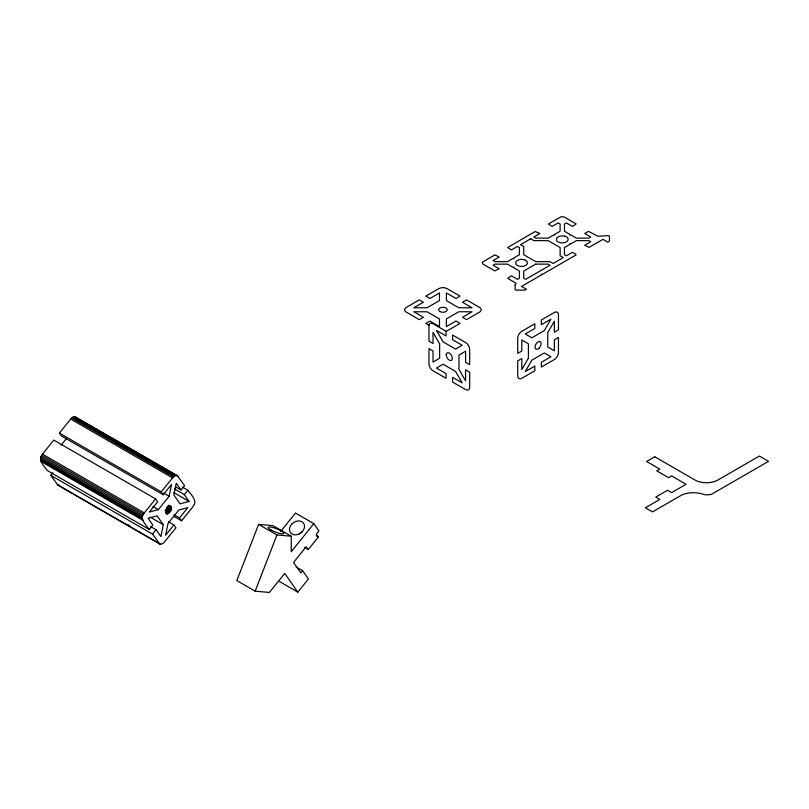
<?xml version="1.0" encoding="UTF-8"?>
<svg xmlns="http://www.w3.org/2000/svg" width="809" height="809" viewBox="0 0 809 809"><rect width="100%" height="100%" fill="white"/><g stroke="black" fill="none" stroke-linecap="round" stroke-linejoin="round"><path stroke-width="1.21" d="M296.145 566.978L302.617 570.709L308.421 578.961L297.833 592.127L284.707 573.439L269.437 592.441L255.148 591.167L236.825 580.579L258.637 524.374L272.916 525.648L291.25 536.225L291.25 551.728L313.821 523.645L295.497 513.068L280.703 531.462M150.626 526.558L156.097 529.713L160.88 536.519L163.307 524.687L157.098 515.849L148.057 518.276L152.84 525.081L149.311 529.47L47.509 470.686C44.192 466.136 37.133 459.876 42.483 454.142L53.768 440.096L155.571 498.87L157.613 501.772L149.321 512.077L158.362 509.66L169.121 496.281L171.538 484.439L163.256 494.754L61.454 435.98L59.411 433.078L70.696 419.042L72.739 417.232L74.772 416.686L177.414 475.722L184.583 485.592L181.054 489.981L175.583 486.826M149.311 529.47C145.994 524.91 138.946 518.65 144.285 512.916L155.571 498.87M171.528 509.053C167.362 496.281 161.213 525.334 171.528 509.053L167.15 506.525M255.148 591.167L276.961 534.951L291.25 536.225M61.171 445.152L66.55 438.458M168.424 521.785L173.895 524.94L175.937 527.842L163.671 542.92L161.557 544.133L159.737 543.972L57.935 485.198L50.765 475.328L52.888 472.689M163.256 494.754L161.213 491.852L173.48 476.784L175.593 475.561L177.414 475.722M159.737 543.972L152.567 534.102L156.097 529.713M181.054 489.981L176.271 483.175L173.844 495.007L180.053 503.845L189.094 501.428L184.31 494.612L187.84 490.234L182.369 487.069M173.895 524.94L165.612 535.255L168.029 523.423L178.789 510.034L187.83 507.617L179.537 517.922L181.58 520.824L192.866 506.788C198.215 501.044 191.167 494.784 187.84 490.234M304.376 547.339L308.249 549.574L318.301 537.075L316.268 534.173L318.918 530.886L313.821 523.645M302.617 570.709L300.847 572.903L293.525 562.477L306.217 546.682L308.249 549.574M59.755 485.36L57.935 485.198M564.773 236.198C561.79 235.136 554.731 236.531 556.774 240.819A6.057 3.499 0 0 0 559.808 242.569C562.781 243.64 569.839 242.245 567.807 237.947A6.057 3.499 0 0 0 564.783 236.188M524.05 259.709C521.077 258.637 514.008 260.033 516.051 264.331A6.057 3.499 0 0 0 519.085 266.08C522.058 267.152 529.126 265.757 527.084 261.459A6.057 3.499 0 0 0 524.07 259.699M429.083 325.289L425.827 323.408L429.892 321.052L439.469 326.573L439.469 318.938L427.041 311.768L413.814 311.768L423.38 317.29L419.305 319.646L406.28 312.122A5.754 3.327 0 0 1 406.28 307.42L419.305 299.896L423.38 302.242L413.814 307.774L427.041 307.774L439.469 300.594L439.469 292.959L429.892 298.481L425.827 296.134L438.852 288.611A5.754 3.327 0 0 1 447.003 288.611L460.028 296.134L455.952 298.481L446.386 292.959L446.386 300.594L458.804 307.774L472.041 307.774L462.475 302.242L466.54 299.896L479.575 307.42A5.754 3.327 0 0 1 479.575 312.122L466.54 319.646L462.475 317.29L472.041 311.768L458.804 311.768L446.386 318.938L446.386 326.573L455.952 321.052L460.028 323.408L447.003 330.932A5.754 3.327 0 0 1 445.81 331.457M316.37 535.952L318.301 537.075M74.772 416.686L178.061 476.329M73.791 416.787L175.593 475.561M258.637 524.374L276.961 534.951M72.739 417.232L174.542 476.016M71.677 418L173.48 476.784M70.696 419.042L172.499 477.816M174.461 488.929L184.31 494.612M173.773 492.58L189.094 501.428M163.64 493.116L169.121 496.281M59.411 433.078L161.213 491.852M169.03 505.291L171.225 506.555M168.242 505.332L171.528 507.233M168.343 506.191L171.629 508.082M166.846 507.556L171.225 510.085M166.361 508.568L170.739 511.096M165.724 509.488L170.102 512.016M174.066 514.767L179.537 517.922M164.985 510.267L169.364 512.795M165.289 511.48L168.575 513.371M173.915 516.395L181.58 520.824M165.592 512.451L167.787 513.715M152.891 506.495L158.362 509.66M279.509 581.54L297.833 592.127M42.483 454.142L144.285 512.916M150.171 517.103L163.307 524.687M41.643 455.376L143.446 514.15M40.996 456.721L142.799 515.495M40.592 458.086L142.394 516.86M40.45 459.381L142.253 518.164M40.592 460.523L142.394 519.297M40.996 461.423L142.799 520.197M50.765 475.328L152.567 534.102M127.63 524.545L129.814 525.81M57.287 484.591L160.576 544.235M75.611 416.948L76.258 417.555M298.905 534.183A8.06 6.361 -35.1 0 1 302.333 531.796M515.151 284.687L515.1 289.309A1.436 0.829 0 0 0 516.547 290.138L524.545 290.107L526.406 289.197L521.562 286.406L541.312 274.999L541.312 274.302L542.536 274.302L575.927 255.017L575.927 254.309L572.469 252.317L566.361 255.836L564.449 254.734L564.449 247.544L569.819 244.439L569.819 243.731L571.043 243.731L576.413 240.627L588.881 240.627L590.792 241.739L584.685 245.258L588.982 247.392L603.008 239.383L607.842 242.174L609.47 240.89L609.47 236.481A1.436 0.829 0 0 0 608.034 235.652L597.8 236.218L588.537 231.374L584.685 233.508L590.792 237.037L588.881 238.139L576.413 238.139L571.043 235.035L569.819 235.035L569.819 234.327L564.449 231.222L564.449 224.032L566.361 222.93L572.469 226.449L576.15 223.972L564.328 217.045L561.183 216.691L548.421 223.972L552.112 226.449L558.22 222.93L560.131 224.032L560.131 231.222L554.752 234.327L554.752 235.035L553.528 235.035L548.158 238.139L535.7 238.139L533.778 237.037L539.886 233.508L535.204 231.505L507.698 247.483L511.389 249.961L517.497 246.442L519.408 247.544L519.408 254.734L514.028 257.838L514.028 258.546L512.815 258.546L507.435 261.651L494.977 261.651L493.065 260.538L499.173 257.019L494.875 254.886L482.255 262.258L482.882 264.068L494.875 270.904L499.173 268.77L493.065 265.241L494.977 264.138L507.435 264.138L512.815 267.243L514.028 267.243L514.028 267.951L519.408 271.055L519.408 278.245L517.497 279.348L511.389 275.829L507.698 278.306L515.717 283.029L516.081 283.828L515.151 284.687M528.419 358.134L521.805 369.602L521.805 358.549L517.73 360.895L517.73 375.942A5.754 3.327 -60 0 0 521.805 378.299L534.83 370.775L534.83 366.072L525.263 371.594L531.877 360.136L544.295 352.967L550.919 356.789L541.342 362.311L541.342 367.013L554.377 359.489A5.754 3.327 -60 0 0 558.453 352.431L558.453 337.383L554.377 339.74L554.377 350.793L547.764 346.97L547.764 332.63L554.377 321.163L554.377 332.216L558.453 329.87L558.453 314.822A5.754 3.327 -60 0 0 554.377 312.466L541.342 319.99L541.342 324.692L550.919 319.171L544.295 330.628L531.877 337.798L525.263 333.975L534.83 328.454L534.83 323.752L521.805 331.275A5.754 3.327 -60 0 0 517.73 338.324L517.73 353.371L521.805 351.025L521.805 339.972L528.419 343.795L528.419 358.134M291.776 524.04L290.542 525.678A8.06 6.361 -35.1 0 0 292.261 534.152A8.06 6.361 -35.1 0 0 302.202 531.756L303.436 530.117A8.06 6.361 -35.1 0 0 301.717 521.633A8.06 6.361 -35.1 0 0 291.776 524.04M530.724 238.797L520.551 244.672L523.726 246.512L523.726 254.734L535.7 261.651L549.948 261.651L553.123 263.481L563.307 257.606L560.131 255.765L560.131 247.544L548.158 240.627L533.91 240.627L530.724 238.797M535.7 264.138L523.726 271.055L523.726 278.245L525.638 279.348L550.069 265.241L548.158 264.138L535.7 264.138M439.641 358.235L433.027 362.058L433.027 351.005L428.952 348.649L428.952 363.696A5.754 3.327 60 0 0 433.027 370.755L446.052 378.278L446.052 373.576L436.486 368.055L443.099 364.232L455.528 371.402L462.141 382.859L452.575 377.338L452.575 382.04L465.6 389.564A5.754 3.327 60 0 0 469.675 387.208L469.675 372.16L465.6 369.814L465.6 380.867L458.986 369.4L458.986 355.06L465.6 351.237L465.6 362.29L469.675 364.637L469.675 349.589A5.754 3.327 60 0 0 465.6 342.541L452.575 335.017L452.575 339.719L462.141 345.241L455.528 349.063L443.099 341.894L436.486 330.436L446.052 335.957L446.052 331.255L433.027 323.731A5.754 3.327 60 0 0 428.952 326.088L428.952 341.135L433.027 343.481L433.027 332.428L439.641 343.896L439.641 358.235M654.734 456.761L646.593 461.464L659.82 469.099L656.766 470.868L668.578 477.684L671.632 475.925L686.093 484.267L671.632 492.61L667.556 490.264L655.755 497.08L659.82 499.436L645.37 507.779L652.499 511.895L681.815 494.966A19.113 11.033 0 0 1 703.719 494.441A9.303 5.37 0 0 0 711.536 494.259L768.55 461.342L759.388 456.054L716.632 480.738A16.726 9.657 0 0 1 696.266 480.738L654.734 456.761M538.875 348.335A4.318 2.498 -60 0 0 540.25 341.641A4.318 2.498 -60 0 0 535.143 346.171A4.318 2.498 -60 0 0 538.875 348.335M439.874 311.536A4.318 2.498 0 0 0 447.094 310.413A4.318 2.498 0 0 0 441.805 307.359A4.318 2.498 0 0 0 439.874 311.536M446.255 354.888A4.318 2.498 60 0 0 450.835 360.581A4.318 2.498 60 0 0 450.835 354.473A4.318 2.498 60 0 0 446.255 354.888M270.924 529.935A8.353 1.76 21.2 0 0 283.706 533.576A8.353 1.76 21.2 0 0 273.482 527.67A8.353 1.76 21.2 0 0 270.924 529.935"/></g></svg>
